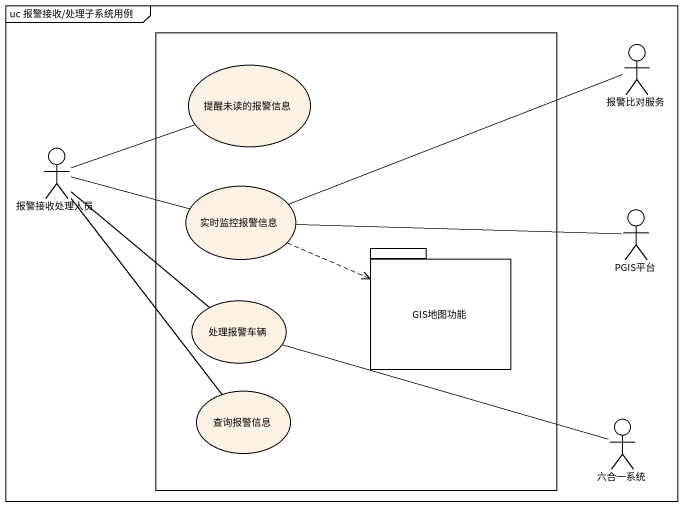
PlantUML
@startuml
mainframe uc 报警接收/处理子系统用例
rectangle " " as rectangle1 {
  usecase 提醒未读的报警信息
  usecase 实时监控报警信息
  package GIS地图功能 {
  }
  usecase 处理报警车辆
  usecase 查询报警信息
}
actor 报警比对服务
actor 报警接收处理人员
actor PGIS平台
actor 六合一系统
报警比对服务 -left- 实时监控报警信息
报警接收处理人员 -right- 提醒未读的报警信息
报警接收处理人员 -right- 实时监控报警信息
报警接收处理人员 -- 处理报警车辆
报警接收处理人员 -- 查询报警信息
实时监控报警信息 .right.> GIS地图功能
PGIS平台 -left- 实时监控报警信息
六合一系统 -left- 处理报警车辆
@enduml
